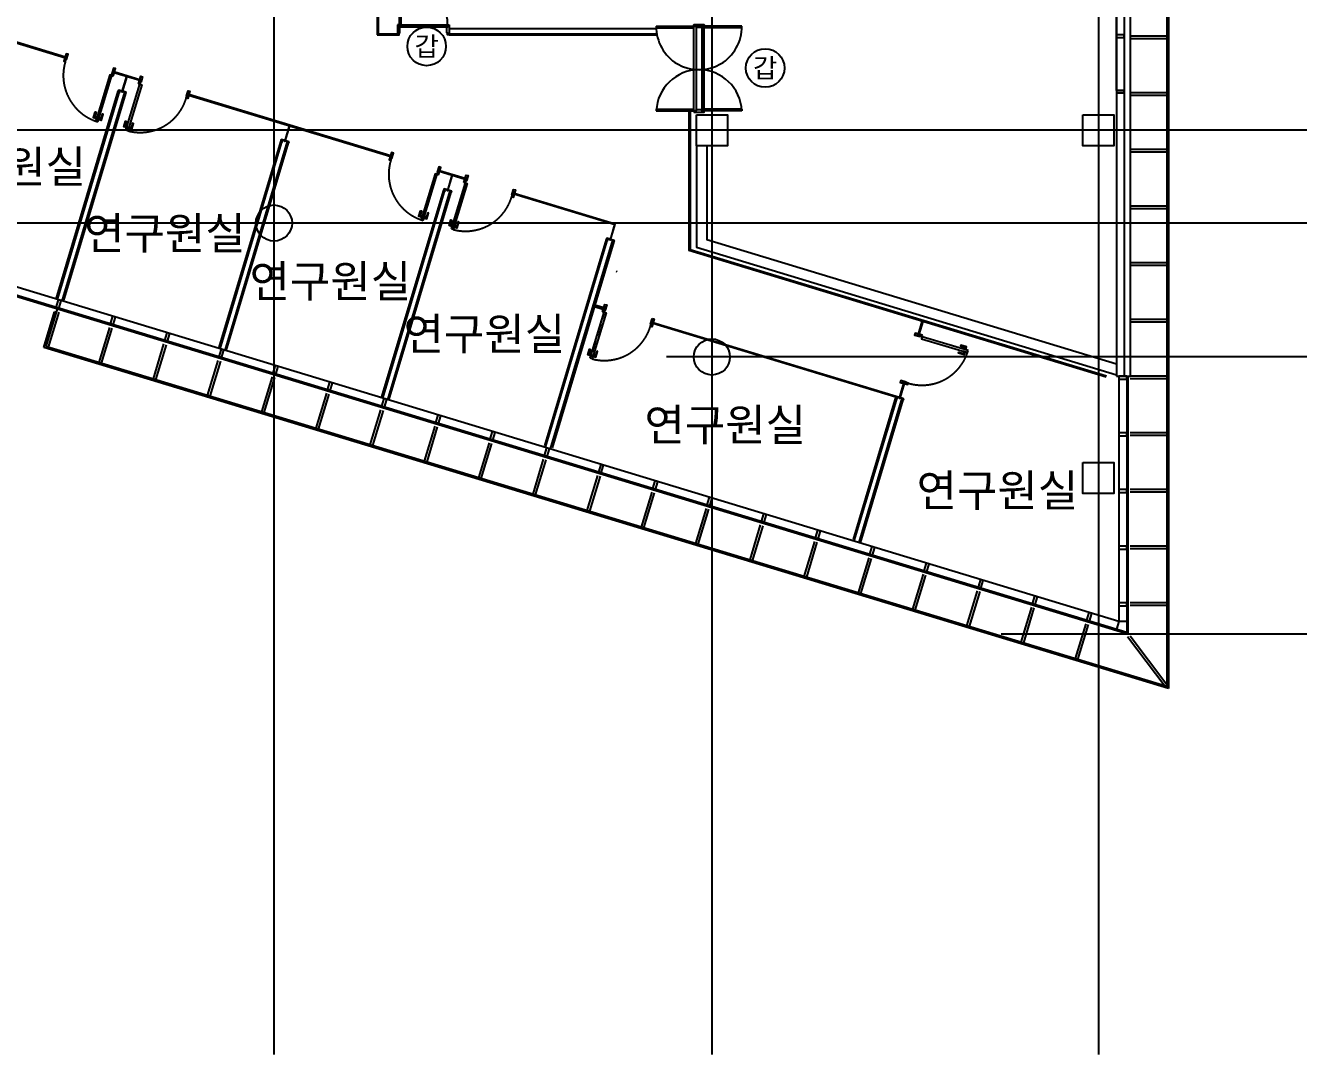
# Model space of a CAD drawing. Header units: metres. Extents: x 630750 to 860239, y 578133 to 726633.
# Drawn here: x 749682 to 774389, y 599970 to 619945 of the extents above; entities that cross this region are included whole.
import ezdxf
from ezdxf.enums import TextEntityAlignment as Align

# ---------------------------------------------------------------- set-up
doc = ezdxf.new("R2010")
doc.units = ezdxf.units.M
doc.header["$LTSCALE"] = 300
for name, pattern in [('DASHDOT', [25.4, 12.7, -6.35, 0, -6.35]), ('HID1', [0.375, 0.25, -0.125]), ('업무시설_xr-base$0$CONTINOUS', [0])]:
    doc.linetypes.add(name, pattern=pattern)
doc.layers.get('Defpoints').update_dxf_attribs({"color": 8})
for name, color, linetype in [('A-AL', 6, 'Continuous'), ('A-CEN-1', 1, 'Continuous'), ('A-CON', 2, 'Continuous'), ('A-DIM', 7, 'Continuous'), ('A-DOR', 4, 'Continuous'), ('A-ELE-9', 9, 'Continuous'), ('A-ELE9', 9, 'Continuous'), ('A-TXT', 3, 'Continuous'), ('A-WAL-BLK', 3, 'Continuous'), ('A-WAL-DW', 7, 'Continuous'), ('A-WIN-GLASS', 4, 'Continuous'), ('DIM', 7, 'Continuous'), ('DOR', 4, 'Continuous'), ('INT', 117, 'Continuous'), ('KUK-DOOR', 4, 'Continuous'), ('KUK-DOOR-FRAME', 4, 'Continuous'), ('KUK-WALL-DRYWALL', 4, 'Continuous'), ('KUK-WALL-FIN 1', 30, 'Continuous'), ('KUK-WINDOW', 4, 'Continuous'), ('블럭', 7, 'Continuous'), ('외장그레이팅', 4, 'Continuous'), ('프레임', 5, 'Continuous')]:
    doc.layers.add(name, color=color, linetype=linetype)
doc.styles.add('TEXT', font='')
doc.styles.add('TEXT(돋음)', font='')
doc.styles.add('돋움', font='')
doc.styles.get('TEXT').set_extended_font_data('DotumChe')
doc.styles.get('TEXT(돋음)').set_extended_font_data('Dotum')
doc.styles.get('돋움').set_extended_font_data('Dotum')
doc.dimstyles.new('DIM250', dxfattribs={"dimscale": 250, "dimtxt": 3, "dimasz": 1, "dimexe": 2, "dimexo": 3, "dimgap": 1, "dimtad": 1, "dimdec": 0, "dimzin": 0, "dimdsep": 46, "dimlunit": 6, "dimtxsty": 'TEXT(돋음)', "dimblk": 'Z_DOT', "dimcen": 2.5, "dimdle": 2, "dimclrd": 256, "dimclre": 256, "dimclrt": 3, "dimadec": 0, "dimazin": 0, "dimtfac": 1, "dimtdec": 0, "dimtix": 1, "dimtmove": 2, "dimatfit": 3, "dimldrblk": 'Z_DOT', "dimfxl": 1, "dimtolj": 1, "dimtzin": 0, "dimarcsym": 0})

# ---------------------------------------------------------------- blocks, each defined once
blk = doc.blocks.new('dor-1000x200conc')
at = {"layer": 'A-DOR'}
for p, q in [((30, 1140), (30, 200)), ((60, 1140), (30, 1140)), ((60, 1140), (60, 200)), ((30, 200), (60, 200))]:
    blk.add_line(p, q, dxfattribs=at)
for points in [[(0, 200), (0, 0), (30, 0), (30, 45), (45, 45), (45, 155), (30, 155), (30, 200)], [(1000, 200), (1000, 0), (970, 0), (970, 45), (955, 45), (955, 155), (970, 155), (970, 200)]]:
    blk.add_lwpolyline(points, close=True, dxfattribs=at)
blk.add_arc((30, 200), 940, 0, 88.1729, dxfattribs=at)
at = {"layer": 'DOR', "color": 9}
for points in [[(30, 200), (970, 200)], [(955, 155), (45, 155)]]:
    blk.add_lwpolyline(points, dxfattribs=at)
blk = doc.blocks.new('Z_DOT')
at = {"layer": 'DIM', "color": 7}
for p, q in [((0, -2.5), (0, 2.5)), ((-2.5, 0), (2.5, 0))]:
    blk.add_line(p, q, dxfattribs=at)
for radius in [0.75, 0.375]:
    blk.add_circle((0, 0), radius, dxfattribs=at)
blk = doc.blocks.new('*D90')
at = {"layer": 'A-DIM', "lineweight": -2, "transparency": 16777216}
for p, q in [((747904, 599220), (747904, 597442)), ((754504, 599220), (754504, 597442)), ((748154, 597942), (754254, 597942))]:
    blk.add_line(p, q, dxfattribs=at)
at = {"layer": 'Defpoints', "color": 0, "transparency": 16777216}
for p in [(747904, 599970), (754504, 599970), (754504, 597942)]:
    blk.add_point(p, dxfattribs=at)
at = {"layer": 'A-DIM', "lineweight": -2, "transparency": 16777216, "xscale": 250, "yscale": 250, "zscale": 250, "rotation": 180}
blk.add_blockref('Z_DOT', (747904, 597942), dxfattribs=at)
at = {"layer": 'A-DIM', "lineweight": -2, "transparency": 16777216, "xscale": 250, "yscale": 250, "zscale": 250}
blk.add_blockref('Z_DOT', (754504, 597942), dxfattribs=at)
at = {"layer": 'A-DIM', "color": 3, "transparency": 16777216, "insert": (751204, 598639), "char_height": 750, "attachment_point": 5, "style": 'TEXT(돋음)'}
blk.add_mtext('\\A1;6,600', dxfattribs=at)
blk = doc.blocks.new('*D91')
at = {"layer": 'A-DIM', "lineweight": -2, "transparency": 16777216}
for p, q in [((747904, 599220), (747904, 595442)), ((770504, 599220), (770504, 595442)), ((748154, 595942), (770254, 595942))]:
    blk.add_line(p, q, dxfattribs=at)
at = {"layer": 'Defpoints', "color": 0, "transparency": 16777216}
for p in [(747904, 599970), (770504, 599970), (770504, 595942)]:
    blk.add_point(p, dxfattribs=at)
at = {"layer": 'A-DIM', "lineweight": -2, "transparency": 16777216, "xscale": 250, "yscale": 250, "zscale": 250, "rotation": 180}
blk.add_blockref('Z_DOT', (747904, 595942), dxfattribs=at)
at = {"layer": 'A-DIM', "lineweight": -2, "transparency": 16777216, "xscale": 250, "yscale": 250, "zscale": 250}
blk.add_blockref('Z_DOT', (770504, 595942), dxfattribs=at)
at = {"layer": 'A-DIM', "color": 3, "transparency": 16777216, "insert": (759204, 596639), "char_height": 750, "attachment_point": 5, "style": 'TEXT(돋음)'}
blk.add_mtext('\\A1;22,600', dxfattribs=at)
blk = doc.blocks.new('*D92')
at = {"layer": 'A-DIM', "lineweight": -2, "transparency": 16777216}
for p, q in [((754504, 599220), (754504, 597442)), ((763004, 599220), (763004, 597442)), ((754754, 597942), (762754, 597942))]:
    blk.add_line(p, q, dxfattribs=at)
at = {"layer": 'Defpoints', "color": 0, "transparency": 16777216}
for p in [(754504, 599970), (763004, 599970), (763004, 597942)]:
    blk.add_point(p, dxfattribs=at)
at = {"layer": 'A-DIM', "lineweight": -2, "transparency": 16777216, "xscale": 250, "yscale": 250, "zscale": 250, "rotation": 180}
blk.add_blockref('Z_DOT', (754504, 597942), dxfattribs=at)
at = {"layer": 'A-DIM', "lineweight": -2, "transparency": 16777216, "xscale": 250, "yscale": 250, "zscale": 250}
blk.add_blockref('Z_DOT', (763004, 597942), dxfattribs=at)
at = {"layer": 'A-DIM', "color": 3, "transparency": 16777216, "insert": (758754, 598639), "char_height": 750, "attachment_point": 5, "style": 'TEXT(돋음)'}
blk.add_mtext('\\A1;8,500', dxfattribs=at)
blk = doc.blocks.new('*D93')
at = {"layer": 'A-DIM', "lineweight": -2, "transparency": 16777216}
for p, q in [((763004, 599220), (763004, 597442)), ((770504, 599220), (770504, 597442)), ((763254, 597942), (770254, 597942))]:
    blk.add_line(p, q, dxfattribs=at)
at = {"layer": 'Defpoints', "color": 0, "transparency": 16777216}
for p in [(763004, 599970), (770504, 599970), (770504, 597942)]:
    blk.add_point(p, dxfattribs=at)
at = {"layer": 'A-DIM', "lineweight": -2, "transparency": 16777216, "xscale": 250, "yscale": 250, "zscale": 250, "rotation": 180}
blk.add_blockref('Z_DOT', (763004, 597942), dxfattribs=at)
at = {"layer": 'A-DIM', "lineweight": -2, "transparency": 16777216, "xscale": 250, "yscale": 250, "zscale": 250}
blk.add_blockref('Z_DOT', (770504, 597942), dxfattribs=at)
at = {"layer": 'A-DIM', "color": 3, "transparency": 16777216, "insert": (766754, 598639), "char_height": 750, "attachment_point": 5, "style": 'TEXT(돋음)'}
blk.add_mtext('\\A1;7,500', dxfattribs=at)
blk = doc.blocks.new('door_1700')
at = {"layer": 'A-DOR'}
for p, q in [((1602975, 41797), (1603704, 41797)), ((1602975, 41767), (1603704, 41767)), ((1603704, 41767), (1603704, 41797)), ((1603904, 41767), (1603904, 41797)), ((1603904, 41767), (1603904, 41797)), ((1603904, 41767), (1603904, 41797)), ((1604634, 41797), (1603904, 41797)), ((1604634, 41767), (1603904, 41767)), ((1604634, 41767), (1604634, 41797)), ((1602975, 40187), (1603704, 40187)), ((1602975, 40187), (1602975, 40157)), ((1602975, 40157), (1603704, 40157)), ((1603704, 40157), (1603704, 40187)), ((1603904, 40157), (1603904, 40187)), ((1604634, 40187), (1603904, 40187)), ((1604634, 40157), (1603904, 40157)), ((1604634, 40187), (1604634, 40157))]:
    blk.add_line(p, q, dxfattribs=at)
for points in [[(1603904, 41827), (1603704, 41827), (1603704, 41797), (1603749, 41797), (1603749, 41782), (1603859, 41782), (1603859, 41797), (1603904, 41797)], [(1603904, 41827), (1603704, 41827), (1603704, 41797), (1603749, 41797), (1603749, 41782), (1603859, 41782), (1603859, 41797), (1603904, 41797)], [(1603704, 41827), (1603904, 41827), (1603904, 41797), (1603859, 41797), (1603859, 41782), (1603749, 41782), (1603749, 41797), (1603704, 41797)], [(1603704, 40127), (1603904, 40127), (1603904, 40157), (1603859, 40157), (1603859, 40172), (1603749, 40172), (1603749, 40157), (1603704, 40157)]]:
    blk.add_lwpolyline(points, close=True, dxfattribs=at)
for centre, start, end in [((1603804, 41782), 178.9643, 1.0357), ((1603804, 40122), 2.4174, 177.5826)]:
    blk.add_arc(centre, 830, start, end, dxfattribs=at)
at = {"layer": 'A-ELE9'}
for p, q in [((1603749, 41797), (1603749, 40157)), ((1603859, 41797), (1603859, 40157))]:
    blk.add_line(p, q, dxfattribs=at)
blk = doc.blocks.new('이중외피a')
at = {"layer": '외장그레이팅'}
for p, q in [((2453834, -667086, 0), (2453834, -750083, 0)), ((2453864, -667056, 0), (2453864, -750124, 0)), ((2432039, -743501, 0), (2432248, -742812, 0)), ((2432077, -743481, 0), (2432277, -742820, 0)), ((2432277, -742820, 0), (2432248, -742812, 0)), ((2453864, -750124, 0), (2432039, -743501, 0)), ((2453834, -750083, 0), (2432077, -743481, 0))]:
    blk.add_line(p, q, dxfattribs=at)
at = {"layer": '프레임'}
for p, q in [((2453834, -737461, 0), (2453124, -737461, 0)), ((2453834, -737511, 0), (2453124, -737511, 0)), ((2453834, -738561, 0), (2453124, -738561, 0)), ((2453834, -738611, 0), (2453124, -738611, 0)), ((2453834, -739661, 0), (2453124, -739661, 0)), ((2453834, -739711, 0), (2453124, -739711, 0)), ((2453834, -740761, 0), (2453124, -740761, 0)), ((2453834, -740811, 0), (2453124, -740811, 0)), ((2453834, -741861, 0), (2453124, -741861, 0)), ((2453834, -741911, 0), (2453124, -741911, 0)), ((2432303, -742734, 0), (2432077, -743481, 0)), ((2432331, -742816, 0), (2432125, -743496, 0)), ((2433312, -743114, 0), (2433105, -743793, 0)), ((2433359, -743128, 0), (2433153, -743808, 0)), ((2453834, -742961, 0), (2453124, -742961, 0)), ((2453834, -743011, 0), (2453124, -743011, 0)), ((2434364, -743433, 0), (2434158, -744113, 0)), ((2434412, -743448, 0), (2434206, -744127, 0)), ((2435417, -743753, 0), (2435211, -744432, 0)), ((2435465, -743767, 0), (2435258, -744447, 0)), ((2436469, -744072, 0), (2436263, -744751, 0)), ((2436517, -744087, 0), (2436311, -744766, 0)), ((2453834, -744061, 0), (2453124, -744061, 0)), ((2453834, -744111, 0), (2453124, -744111, 0)), ((2437522, -744391, 0), (2437316, -745071, 0)), ((2437570, -744406, 0), (2437364, -745085, 0)), ((2438575, -744711, 0), (2438368, -745390, 0)), ((2438622, -744725, 0), (2438416, -745405, 0)), ((2439627, -745030, 0), (2439421, -745710, 0)), ((2439675, -745045, 0), (2439469, -745724, 0)), ((2453834, -745161, 0), (2453124, -745161, 0)), ((2440680, -745350, 0), (2440474, -746029, 0)), ((2440728, -745364, 0), (2440522, -746044, 0)), ((2453834, -745211, 0), (2453124, -745211, 0)), ((2441732, -745669, 0), (2441526, -746348, 0)), ((2441780, -745684, 0), (2441574, -746363, 0)), ((2442785, -745988, 0), (2442579, -746668, 0)), ((2442833, -746003, 0), (2442627, -746682, 0)), ((2443838, -746308, 0), (2443631, -746987, 0)), ((2443885, -746322, 0), (2443679, -747002, 0)), ((2453834, -746261, 0), (2453124, -746261, 0)), ((2453834, -746311, 0), (2453124, -746311, 0)), ((2444890, -746627, 0), (2444684, -747307, 0)), ((2444938, -746642, 0), (2444732, -747321, 0)), ((2445943, -746947, 0), (2445737, -747626, 0)), ((2445991, -746961, 0), (2445785, -747641, 0)), ((2446995, -747266, 0), (2446789, -747945, 0)), ((2447043, -747281, 0), (2446837, -747960, 0)), ((2453834, -747361, 0), (2453124, -747361, 0)), ((2448048, -747585, 0), (2447842, -748265, 0)), ((2448096, -747600, 0), (2447890, -748279, 0)), ((2453834, -747411, 0), (2453124, -747411, 0)), ((2449101, -747905, 0), (2448895, -748584, 0)), ((2449149, -747919, 0), (2448942, -748599, 0)), ((2450153, -748224, 0), (2449947, -748904, 0)), ((2450201, -748239, 0), (2449995, -748918, 0)), ((2451206, -748544, 0), (2451000, -749223, 0)), ((2451254, -748558, 0), (2451048, -749238, 0)), ((2453834, -748461, 0), (2453124, -748461, 0)), ((2453834, -748511, 0), (2453124, -748511, 0)), ((2452259, -748863, 0), (2452052, -749542, 0)), ((2452306, -748878, 0), (2452100, -749557, 0)), ((2453071, -749110, 0), (2453793, -750071, 0)), ((2453124, -749097, 0), (2453834, -750042, 0))]:
    blk.add_line(p, q, dxfattribs=at)

msp = doc.modelspace()

# ---------------------------------------------------------------- linework, layer by layer
at = {"layer": 'A-AL', "ltscale": 3}
for p in [(771124.405, 669180.239, 0), (771004.405, 613140.239, 0)]:
    msp.add_line(p, (771124.405, 613140.239, 0), dxfattribs=at)
at = {"layer": 'A-CEN-1', "linetype": 'Continuous'}
for p, q in [((754504.406, 706258.825, 0), (754504.406, 599969.631, 0)), ((763004.406, 706258.825, 0), (763004.406, 599969.631, 0)), ((770504.406, 706258.825, 0), (770504.406, 599969.631, 0)), ((795684.429, 617910.238, 0), (744904.407, 617910.239, 0)), ((795684.506, 608132.543, 0), (768618.902, 608132.543, 0))]:
    msp.add_line(p, q, dxfattribs=at)
at = {"layer": 'A-CEN-1', "linetype": 'Continuous', "ltscale": 0.1}
for p, q in [((795684.332, 616110.238, 0), (744904.4, 616110.238, 0)), ((795684.332, 613510.238, 0), (762119.576, 613510.238, 0))]:
    msp.add_line(p, q, dxfattribs=at)
at = {"layer": 'A-CON', "elevation": 0}
for points in [[(762704.405, 618210.239), (763304.405, 618210.239), (763304.405, 617610.239), (762704.405, 617610.239)], [(770204.405, 618210.239), (770804.405, 618210.239), (770804.405, 617610.239), (770204.405, 617610.239)], [(770204.404, 611460.236), (770804.404, 611460.236), (770804.404, 610860.236), (770204.404, 610860.236)]]:
    msp.add_lwpolyline(points, close=True, dxfattribs=at)
at = {"layer": 'A-CON'}
for centre in [(754505.405, 616110.237, 0), (763004.413, 613510.241, 0)]:
    msp.add_circle(centre, 350, dxfattribs=at)
at = {"layer": 'A-ELE-9'}
for p, q in [((762654.407, 618290.239, 0), (762654.407, 619930.241, 0)), ((762854.407, 618290.239, 0), (762854.407, 619930.242, 0))]:
    msp.add_line(p, q, dxfattribs=at)
at = {"layer": 'A-WAL-BLK'}
for p, q in [((762704.405, 617610.239, 0), (762704.405, 615632.955, 0)), ((762904.405, 617610.239, 0), (762904.405, 615781.272, 0)), ((770854.405, 613368.908, 0), (762904.405, 615781.272, 0)), ((770854.405, 613159.903, 0), (762704.405, 615632.955, 0))]:
    msp.add_line(p, q, dxfattribs=at)
at = {"layer": 'A-WAL-DW'}
for p, q in [((771004.405, 669180.239, 0), (771004.405, 613140.239, 0)), ((770854.405, 626010.239, 0), (770854.405, 613140.239, 0)), ((770854.412, 613140.239, 0), (771034.412, 613140.239, 0))]:
    msp.add_line(p, q, dxfattribs=at)
at = {"layer": 'A-WIN-GLASS'}
for p, q in [((770854.389, 618685.241, 0), (770854.389, 624110.241, 0)), ((771004.389, 624110.241, 0), (771004.389, 618685.241, 0)), ((771004.389, 618635.241, 0), (770854.389, 618635.241, 0)), ((771078.411, 608132.543, 0), (748454.368, 614997.628, 0)), ((771053.822, 608165.085, 0), (748483.782, 615013.783, 0)), ((771054.407, 613140.239, 0), (771054.411, 608165.085, 0)), ((771078.411, 613140.239, 0), (771078.411, 608132.543, 0)), ((770898.411, 608375.267, 0), (770853.114, 608225.989, 0)), ((771054.411, 608375.267, 0), (770898.411, 608375.267, 0))]:
    msp.add_line(p, q, dxfattribs=at)
at = {"layer": 'A-WIN-GLASS', "color": 9}
for p, q in [((770898.411, 608375.267, 0), (748535.963, 615160.971, 0)), ((770898.411, 613140.239, 0), (770898.411, 608375.267, 0))]:
    msp.add_line(p, q, dxfattribs=at)
at = {"layer": 'A-WIN-GLASS', "elevation": 0}
for points in [[(771004.389, 619760.241), (770854.389, 619760.241), (770854.389, 619710.241), (771004.389, 619710.241)], [(771004.389, 618685.241), (770854.389, 618685.241), (770854.389, 618635.241), (771004.389, 618635.241)], [(750377.233, 614602.253), (750319.818, 614619.675), (750274.521, 614470.4), (750331.936, 614452.978)], [(751429.84, 614282.85), (751372.425, 614300.272), (751327.128, 614150.997), (751384.543, 614133.575)], [(752482.446, 613963.443), (752425.031, 613980.865), (752379.734, 613831.59), (752437.149, 613814.168)], [(753535.052, 613644.038), (753477.638, 613661.46), (753432.341, 613512.185), (753489.756, 613494.763)], [(754587.659, 613324.633), (754530.244, 613342.055), (754484.947, 613192.78), (754542.362, 613175.358)], [(755640.265, 613005.228), (755582.851, 613022.65), (755537.554, 612873.375), (755594.969, 612855.953)], [(770898.407, 613140.239), (770898.407, 613080.239), (771054.407, 613080.239), (771054.407, 613140.239)], [(756692.872, 612685.823), (756635.457, 612703.245), (756590.16, 612553.97), (756647.575, 612536.548)], [(757745.479, 612366.419), (757688.064, 612383.841), (757642.767, 612234.565), (757700.182, 612217.143)], [(758798.086, 612047.016), (758740.671, 612064.438), (758695.374, 611915.162), (758752.789, 611897.74)], [(770898.407, 612040.239), (770898.407, 611980.239), (771054.407, 611980.239), (771054.407, 612040.239)], [(759850.692, 611727.609), (759793.277, 611745.031), (759747.98, 611595.755), (759805.395, 611578.333)], [(760903.298, 611408.204), (760845.883, 611425.626), (760800.586, 611276.35), (760858.001, 611258.928)], [(761955.905, 611088.801), (761898.49, 611106.223), (761853.193, 610956.947), (761910.608, 610939.525)], [(763008.511, 610769.394), (762951.096, 610786.816), (762905.799, 610637.54), (762963.214, 610620.118)], [(770898.407, 610940.239), (770898.407, 610880.239), (771054.407, 610880.239), (771054.407, 610940.239)], [(764061.118, 610449.989), (764003.703, 610467.411), (763958.406, 610318.135), (764015.821, 610300.713)], [(765113.724, 610130.584), (765056.309, 610148.006), (765011.012, 609998.73), (765068.427, 609981.308)], [(766166.331, 609811.179), (766108.916, 609828.601), (766063.619, 609679.325), (766121.034, 609661.903)], [(770898.407, 609840.239), (770898.407, 609780.239), (771054.407, 609780.239), (771054.407, 609840.239)], [(767218.937, 609491.774), (767161.522, 609509.196), (767116.225, 609359.92), (767173.64, 609342.498)], [(768271.544, 609172.371), (768214.129, 609189.793), (768168.832, 609040.517), (768226.247, 609023.095)], [(769324.15, 608852.964), (769266.735, 608870.386), (769221.438, 608721.11), (769278.853, 608703.688)], [(770376.757, 608533.559), (770319.342, 608550.981), (770274.045, 608401.705), (770331.46, 608384.283)], [(770898.407, 608740.239), (770898.407, 608680.239), (771054.407, 608680.239), (771054.407, 608740.239)]]:
    msp.add_lwpolyline(points, close=True, dxfattribs=at)
at = {"layer": 'INT'}
msp.add_line((757989.53, 616133.567, 0), (758008.669, 616127.76, 0), dxfattribs=at)
at = {"layer": 'INT', "linetype": 'HID1', "ltscale": 3}
for p, q in [((761147.381, 615175.345, 0), (761166.519, 615169.537, 0)), ((760941.42, 614474.885, 0), (760668.473, 613575.385, 0)), ((760912.31, 614483.591), (760931.449, 614477.783)), ((767117.357, 614212.654, 0), (768017.741, 613943.38, 0))]:
    msp.add_line(p, q, dxfattribs=at)
at = {"layer": 'INT', "linetype": 'HID1', "ltscale": 3, "elevation": 0}
for points in [[(760699.809, 614495.08), (760926.936, 614427.154)], [(761827.528, 614157.825), (761856.235, 614149.113), (761885.272, 614244.805), (761856.564, 614253.516), (761827.528, 614157.825)]]:
    msp.add_lwpolyline(points, dxfattribs=at)
at = {"layer": 'KUK-DOOR'}
for points in [[(751084.328, 618077.347), (751355.764, 618972.08), (751317.486, 618983.693), (751046.05, 618088.959)], [(751631.834, 617911.23), (751903.328, 618805.946), (751941.605, 618794.331), (751670.111, 617899.615)], [(757399.92, 616160.931), (757671.357, 617055.665), (757633.079, 617067.277), (757361.643, 616172.544)], [(757947.421, 615994.816), (758218.916, 616889.531), (758257.192, 616877.917), (757985.698, 615983.201)], [(760640.487, 613484.473), (760911.981, 614379.188), (760950.258, 614367.573), (760678.764, 613472.858)]]:
    msp.add_lwpolyline(points, close=True, dxfattribs=at)
at = {"layer": 'KUK-DOOR', "color": 251, "elevation": -9848.12}
for points in [[(751056.937, 618124.844), (751047.368, 618127.747), (751050.996, 618139.709), (751005.064, 618153.644, -0.466044565), (751003.23, 618157.933), (751035.723, 618265.041, -0.414213562), (751038.218, 618266.374), (751051.655, 618262.297, -0.414213562), (751052.988, 618259.803), (751028.009, 618170.718, 0.427009584), (751030.266, 618166.898), (751056.803, 618158.848), (751060.431, 618170.81), (751070, 618167.907), (751056.937, 618124.844), (751047.368, 618127.748), (751056.803, 618158.848)], [(751095.214, 618113.232), (751104.783, 618110.329), (751108.412, 618122.291), (751154.345, 618108.356, 0.466044565), (751158.253, 618110.904), (751190.746, 618218.011, 0.414213562), (751189.413, 618220.506), (751175.975, 618224.582, 0.414213562), (751173.481, 618223.249), (751144.754, 618135.301, -0.427009584), (751140.755, 618133.379), (751114.218, 618141.43), (751117.847, 618153.391), (751108.278, 618156.294), (751095.214, 618113.232), (751104.783, 618110.329), (751114.218, 618141.43)], [(751642.723, 617947.114), (751633.154, 617950.018), (751636.784, 617961.98), (751590.852, 617975.917, -0.466044565), (751589.018, 617980.207), (751621.519, 618087.312, -0.414213562), (751624.013, 618088.645), (751637.45, 618084.568, -0.414213562), (751638.783, 618082.073), (751613.798, 617992.99, 0.427009584), (751616.055, 617989.17), (751642.591, 617981.118), (751646.221, 617993.079), (751655.79, 617990.176), (751642.723, 617947.114), (751633.154, 617950.018), (751642.591, 617981.118)], [(751681, 617935.5), (751690.569, 617932.596), (751694.198, 617944.558), (751740.13, 617930.62, 0.466044565), (751744.038, 617933.167), (751776.538, 618040.273, 0.414213562), (751775.205, 618042.767), (751761.768, 618046.845, 0.414213562), (751759.273, 618045.511), (751730.541, 617957.565, -0.427009584), (751726.542, 617955.644), (751700.006, 617963.696), (751703.635, 617975.657), (751694.066, 617978.561), (751681, 617935.5), (751690.569, 617932.596), (751700.006, 617963.696)], [(757372.529, 616208.429), (757362.96, 616211.332), (757366.589, 616223.293), (757320.656, 616237.228, -0.466044565), (757318.822, 616241.517), (757351.316, 616348.625, -0.414213562), (757353.81, 616349.958), (757367.248, 616345.882, -0.414213562), (757368.581, 616343.387), (757343.601, 616254.302, 0.427009584), (757345.858, 616250.483), (757372.395, 616242.432), (757376.024, 616254.394), (757385.593, 616251.491), (757372.529, 616208.429), (757362.96, 616211.332), (757372.395, 616242.432)], [(757410.806, 616196.817), (757420.376, 616193.914), (757424.005, 616205.875), (757469.937, 616191.94, 0.466044565), (757473.845, 616194.488), (757506.339, 616301.595, 0.414213562), (757505.005, 616304.09), (757491.568, 616308.166, 0.414213562), (757489.073, 616306.833), (757460.347, 616218.885, -0.427009584), (757456.347, 616216.963), (757429.811, 616225.014), (757433.44, 616236.976), (757423.871, 616239.879), (757410.806, 616196.817), (757420.376, 616193.914), (757429.811, 616225.014)], [(757958.31, 616030.7), (757948.741, 616033.604), (757952.371, 616045.565), (757906.439, 616059.503, -0.466044565), (757904.605, 616063.792), (757937.106, 616170.898, -0.414213562), (757939.6, 616172.231), (757953.038, 616168.153, -0.414213562), (757954.371, 616165.659), (757929.385, 616076.576, 0.427009584), (757931.642, 616072.756), (757958.178, 616064.704), (757961.808, 616076.665), (757971.377, 616073.761), (757958.31, 616030.7), (757948.741, 616033.604), (757958.178, 616064.704)], [(757996.587, 616019.086), (758006.156, 616016.182), (758009.785, 616028.143), (758055.717, 616014.206, 0.466044565), (758059.625, 616016.753), (758092.126, 616123.858, 0.414213562), (758090.793, 616126.353), (758077.355, 616130.43, 0.414213562), (758074.861, 616129.097), (758046.128, 616041.151, -0.427009584), (758042.129, 616039.229), (758015.593, 616047.282), (758019.222, 616059.243), (758009.654, 616062.147), (757996.587, 616019.086), (758006.156, 616016.182), (758015.593, 616047.282)], [(767941.98, 613645.726), (767944.844, 613655.307), (767932.867, 613658.887), (767946.615, 613704.877, 0.466044565), (767944.052, 613708.774), (767836.813, 613740.831, 0.414213562), (767834.324, 613739.488), (767830.302, 613726.034, 0.414213562), (767831.645, 613723.545), (767919.71, 613695.176, -0.427009584), (767921.648, 613691.185), (767913.705, 613664.616), (767901.729, 613668.196), (767898.865, 613658.615), (767941.98, 613645.726), (767944.844, 613655.307), (767913.705, 613664.616)], [(760651.376, 613520.357), (760641.807, 613523.261), (760645.436, 613535.222), (760599.504, 613549.16, -0.466044565), (760597.671, 613553.449), (760630.171, 613660.555, -0.414213562), (760632.666, 613661.888), (760646.103, 613657.81, -0.414213562), (760647.436, 613655.316), (760622.45, 613566.233, 0.427009584), (760624.708, 613562.413), (760651.244, 613554.36), (760654.873, 613566.322), (760664.442, 613563.418), (760651.376, 613520.357), (760641.807, 613523.261), (760651.244, 613554.36)], [(760689.652, 613508.742), (760699.221, 613505.839), (760702.851, 613517.8), (760748.783, 613503.862, 0.466044565), (760752.691, 613506.41), (760785.191, 613613.515, 0.414213562), (760783.858, 613616.01), (760770.421, 613620.087, 0.414213562), (760767.926, 613618.754), (760739.194, 613530.808, -0.427009584), (760735.194, 613528.886), (760708.658, 613536.938), (760712.288, 613548.9), (760702.719, 613551.803), (760689.652, 613508.742), (760699.221, 613505.839), (760708.658, 613536.938)], [(767930.523, 613607.402), (767927.659, 613597.821), (767915.683, 613601.401), (767901.935, 613555.412, -0.466044565), (767897.654, 613553.561), (767790.415, 613585.618, -0.414213562), (767789.071, 613588.107), (767793.093, 613601.561, -0.414213562), (767795.582, 613602.905), (767884.768, 613578.287, 0.427009584), (767888.578, 613580.56), (767896.521, 613607.13), (767884.544, 613610.71), (767887.408, 613620.29), (767930.523, 613607.402), (767927.659, 613597.821), (767896.521, 613607.13)]]:
    msp.add_lwpolyline(points, format="xyb", dxfattribs=at)
at = {"layer": 'KUK-DOOR', "elevation": 0}
msp.add_lwpolyline([(767977.909, 613634.986), (767082.079, 613902.78), (767070.622, 613864.455), (767966.452, 613596.662)], close=True, dxfattribs=at)
at = {"layer": 'KUK-DOOR', "color": 1, "linetype": 'DASHDOT'}
for centre, start, end in [((751351.167, 618973.098), 163.1016127, 250.9604329), ((751907.716, 618804.237), 255.2833005, 343.1421207), ((757666.76, 617056.682), 163.1015738, 250.960394), ((758223.303, 616887.823), 255.2833005, 343.1421207), ((760916.368, 614377.48), 255.2833005, 343.1421207), ((767081.08, 613898.178, 0), 253.3347214, 341.1935416)]:
    msp.add_arc(centre, 935.305, start, end, dxfattribs=at)
at = {"layer": 'KUK-DOOR-FRAME'}
for points in [[(750456.246, 619244.968), (750468.439, 619285.159), (750478.008, 619282.256), (750509.361, 619385.605), (750471.084, 619397.217), (750427.538, 619253.677), (750456.246, 619244.968)], [(751384.472, 618963.371), (751428.018, 619106.911), (751389.74, 619118.524), (751358.387, 619015.175), (751367.957, 619012.272), (751355.764, 618972.08), (751384.472, 618963.371)], [(751874.621, 618814.657), (751918.176, 618958.194), (751956.453, 618946.579), (751925.093, 618843.232), (751915.524, 618846.136), (751903.328, 618805.946), (751874.621, 618814.657)], [(752802.828, 618533), (752815.024, 618573.19), (752805.455, 618576.094), (752836.815, 618679.441), (752875.091, 618667.826), (752831.536, 618524.289), (752802.828, 618533)], [(756771.839, 617328.553), (756784.032, 617368.744), (756793.601, 617365.841), (756824.954, 617469.19), (756786.677, 617480.802), (756743.131, 617337.262), (756771.839, 617328.553)], [(757700.065, 617046.955), (757743.611, 617190.495), (757705.333, 617202.108), (757673.98, 617098.759), (757683.55, 617095.856), (757671.357, 617055.665), (757700.065, 617046.955)], [(758190.208, 616898.243), (758233.763, 617041.78), (758272.04, 617030.165), (758240.681, 616926.818), (758231.111, 616929.722), (758218.916, 616889.531), (758190.208, 616898.243)], [(759118.416, 616616.585), (759130.611, 616656.776), (759121.042, 616659.68), (759152.402, 616763.026), (759190.678, 616751.412), (759147.123, 616607.874), (759118.416, 616616.585)], [(760883.274, 614387.899), (760926.829, 614531.437), (760965.105, 614519.822), (760933.746, 614416.475), (760924.177, 614419.379), (760911.981, 614379.188), (760883.274, 614387.899)], [(761811.481, 614106.242), (761823.677, 614146.433), (761814.107, 614149.336), (761845.467, 614252.683), (761883.744, 614241.068), (761840.189, 614097.531), (761811.481, 614106.242)]]:
    msp.add_lwpolyline(points, dxfattribs=at)
at = {"layer": 'KUK-DOOR-FRAME', "elevation": 0}
for points in [[(767090.671, 613931.523), (766946.955, 613974.484), (766935.498, 613936.16), (767038.974, 613905.227), (767041.838, 613914.809), (767082.079, 613902.78), (767090.671, 613931.523)], [(766812.853, 613002.159), (766772.613, 613014.188), (766775.477, 613023.769), (766672.001, 613054.702), (766660.545, 613016.377), (766804.261, 612973.416), (766812.853, 613002.159)]]:
    msp.add_lwpolyline(points, dxfattribs=at)
at = {"layer": 'KUK-WALL-DRYWALL'}
for p, q in [((756529.398, 620635.233), (756529.398, 619785.23)), ((756529.398, 619785.23), (756904.398, 619785.23, 0)), ((757904.398, 619885.231, 0), (761825.071, 619885.231, 0)), ((757904.405, 619885.23, 0), (761925.085, 619885.23, 0)), ((757904.405, 619785.23, 0), (761934.79, 619785.23, 0)), ((750301.277, 614625.47), (751514.386, 618681.806)), ((750396.97, 614596.433), (751610.194, 618653.154)), ((762579.393, 618260.235), (762579.393, 615592.505)), ((753459.093, 613667.256), (754672.202, 617723.593)), ((753554.785, 613638.219), (754768.009, 617694.94)), ((756616.867, 612709.055), (757829.976, 616765.391)), ((756712.56, 612680.018), (757925.784, 616736.739)), ((759775.963, 611756.963), (760987.27, 615807.286)), ((759871.775, 611728.328), (761083.078, 615778.649)), ((770660.906, 613140.235), (762579.393, 615592.505)), ((765766.315, 609939.414, 0), (766602.743, 612736.232, 0)), ((765862.127, 609910.779, 0), (766698.552, 612707.594, 0))]:
    msp.add_line(p, q, dxfattribs=at)
at = {"layer": 'KUK-WALL-FIN 1'}
for p, q in [((756504.398, 620610.233), (756504.398, 619760.23)), ((756504.398, 619760.23), (756904.398, 619760.23, 0)), ((757904.398, 619760.231, 0), (761839.133, 619760.231, 0)), ((757904.405, 619760.23, 0), (761939.148, 619760.23, 0)), ((750277.326, 614632.633), (751483.73, 618666.551)), ((750420.922, 614589.269), (751627.441, 618623.572)), ((762554.393, 618260.235), (762554.393, 615573.966)), ((753435.141, 613674.419), (754641.545, 617708.337)), ((753578.737, 613631.056), (754785.256, 617665.358)), ((756592.916, 612716.218), (757799.32, 616750.136)), ((756736.512, 612672.854), (757943.031, 616707.157)), ((759758.705, 611786.544), (760956.605, 615792.029)), ((761100.319, 615749.072), (759903.021, 611743.413)), ((770657.196, 613115.235), (762554.393, 615573.966)), ((765749.057, 609968.994, 0), (766578.782, 612743.394, 0)), ((765885.614, 609902.084, 0), (766715.34, 612676.484, 0))]:
    msp.add_line(p, q, dxfattribs=at)
at = {"layer": 'KUK-WALL-FIN 1', "color": 8}
for p, q in [((749181.066, 619706.11, 2119.804), (750457.732, 619318.762, 3419.722)), ((749182.254, 619714.11, 903.783), (750460.053, 619326.418, 3421.354)), ((750452.063, 619317.297), (750456.128, 619330.694)), ((751395.539, 619034.274, 1192.399), (751900.034, 618881.205, 3419.722)), ((751397.86, 619041.929, -888.51), (751902.355, 618888.86, 3421.354)), ((751399.45, 619029.951), (751403.517, 619043.347)), ((751899.164, 618878.334), (751903.226, 618891.732)), ((752846.496, 618590.811), (752850.562, 618604.207)), ((752847.363, 618593.667, 1192.399), (756773.385, 617402.54, 3419.722)), ((752849.684, 618601.323, -888.51), (756775.707, 617410.196, 3421.354)), ((756767.657, 617400.882), (756771.721, 617414.279)), ((757711.132, 617117.858, 1192.399), (758215.621, 616964.79, 3419.722)), ((757713.453, 617125.513, -888.51), (758217.942, 616972.446, 3421.354)), ((758214.751, 616961.92), (758218.813, 616975.318)), ((759162.084, 616674.396), (759166.149, 616687.793)), ((759162.95, 616677.253, 1192.399), (761126.65, 616081.453, 3171.029)), ((759165.271, 616684.909, -888.51), (761128.942, 616089.118, 2940.076)), ((760729.595, 614508.785, 2629.035), (760908.686, 614454.447, 3419.722)), ((760731.887, 614516.45, 1891.117), (760911.008, 614462.103, 3421.354)), ((760907.816, 614451.576), (760911.878, 614464.974)), ((761855.149, 614164.053), (761859.214, 614177.45)), ((761856.016, 614166.91, 1192.399), (766576.204, 612734.773, 5948.475)), ((761858.337, 614174.565, -888.51), (766578.496, 612742.438, 8314.426)), ((767087.913, 614198.305, 1297.41), (767013.493, 613949.383, 3421.354)), ((767095.568, 614195.983, 2322.208), (767021.158, 613947.09, 3419.722)), ((767024.031, 613946.23, 0), (767010.619, 613950.243, 0)), ((766730.017, 613000.83, -888.51), (766643.637, 612711.902, -325.873)), ((766737.712, 612998.481, 934.609), (766651.345, 612709.598, 1225.332))]:
    msp.add_line(p, q, dxfattribs=at)
at = {"layer": 'KUK-WALL-FIN 1', "color": 4}
for points in [[(749180.918, 619705.11), (750456.485, 619318.095), (750457.732, 619318.762), (750460.053, 619326.418), (750459.386, 619327.665), (749182.403, 619715.111)], [(751396.205, 619033.026), (751898.787, 618880.538), (751900.034, 618881.205), (751902.355, 618888.861), (751901.688, 618890.108), (751399.11, 619042.597), (751397.86, 619041.929), (751395.539, 619034.273), (751396.205, 619033.026)], [(752848.03, 618592.42), (756772.138, 617401.874), (756773.386, 617402.541), (756775.707, 617410.196), (756775.04, 617411.444), (752850.934, 618601.991), (752849.684, 618601.323), (752847.363, 618593.667), (752848.03, 618592.42)], [(757711.798, 617116.61), (758214.374, 616964.124), (758215.621, 616964.791), (758217.942, 616972.446), (758217.276, 616973.694), (757714.703, 617126.182), (757713.453, 617125.513), (757711.132, 617117.858), (757711.798, 617116.61)], [(761129.229, 616090.076), (759166.521, 616685.577), (759165.271, 616684.908), (759162.95, 616677.253), (759163.617, 616676.005)], [(759163.617, 616676.006), (761126.363, 616080.495)], [(760729.309, 614507.827), (760907.439, 614453.78), (760908.687, 614454.448), (760911.008, 614462.103), (760910.341, 614463.35), (760732.173, 614517.409)], [(766578.782, 612743.394), (761859.587, 614175.234), (761858.337, 614174.565), (761856.016, 614166.91), (761856.683, 614165.662)], [(761856.683, 614165.662), (766575.917, 612733.815)]]:
    msp.add_lwpolyline(points, dxfattribs=at)
for points in [[(750456.569, 619349.37), (750475.707, 619343.564), (750461.192, 619295.718), (750442.053, 619301.524), (750447.279, 619318.749), (750456.848, 619315.845), (750460.912, 619329.243), (750451.343, 619332.146)], [(751413.531, 619059.117), (751394.394, 619064.928), (751379.867, 619017.085), (751399.004, 619011.274), (751404.234, 619028.498), (751394.665, 619031.403), (751398.733, 619044.799), (751408.301, 619041.894)], [(751903.663, 618910.408), (751922.803, 618904.605), (751908.296, 618856.756), (751889.156, 618862.559), (751894.379, 618879.785), (751903.949, 618876.883), (751908.011, 618890.281), (751898.441, 618893.182)], [(752860.573, 618619.98), (752841.434, 618625.787), (752826.916, 618577.942), (752846.054, 618572.134), (752851.281, 618589.359), (752841.712, 618592.263), (752845.777, 618605.659), (752855.346, 618602.756)], [(756772.162, 617432.955), (756791.3, 617427.149), (756776.785, 617379.302), (756757.646, 617385.108), (756762.872, 617402.333), (756772.441, 617399.43), (756776.506, 617412.827), (756766.936, 617415.73)], [(757729.124, 617142.702), (757709.987, 617148.512), (757695.46, 617100.669), (757714.597, 617094.858), (757719.827, 617112.082), (757710.258, 617114.987), (757714.326, 617128.383), (757723.894, 617125.478)], [(758219.25, 616993.994), (758238.39, 616988.191), (758223.883, 616940.342), (758204.744, 616946.145), (758209.966, 616963.37), (758219.536, 616960.469), (758223.598, 616973.867), (758214.028, 616976.768)], [(759176.16, 616703.566), (759157.022, 616709.373), (759142.503, 616661.527), (759161.642, 616655.72), (759166.868, 616672.945), (759157.299, 616675.848), (759161.364, 616689.245), (759170.933, 616686.341)], [(760912.316, 614483.651), (760931.456, 614477.848), (760916.949, 614429.999), (760897.809, 614435.801), (760903.032, 614453.027), (760912.601, 614450.126), (760916.663, 614463.524), (760907.093, 614466.425)], [(761869.225, 614193.223), (761850.087, 614199.03), (761835.569, 614151.184), (761854.707, 614145.377), (761859.934, 614162.601), (761850.364, 614165.505), (761854.43, 614178.902), (761863.999, 614175.998)]]:
    msp.add_lwpolyline(points, close=True, dxfattribs=at)
at = {"layer": 'KUK-WALL-FIN 1', "color": 8}
for points in [[(750457.635, 619347.375), (750473.712, 619342.498), (750460.125, 619297.713), (750444.049, 619302.59), (750448.345, 619316.753), (750457.915, 619313.85), (750462.908, 619330.309), (750453.339, 619333.212)], [(751411.535, 619058.051), (751395.46, 619062.932), (751381.863, 619018.151), (751397.938, 619013.27), (751402.238, 619027.432), (751392.669, 619030.337), (751397.667, 619046.795), (751407.235, 619043.89)], [(751904.73, 618908.413), (751920.808, 618903.539), (751907.229, 618858.752), (751891.152, 618863.626), (751895.446, 618877.789), (751905.016, 618874.888), (751910.006, 618891.348), (751900.436, 618894.249)], [(752858.577, 618618.914), (752842.501, 618623.792), (752828.912, 618579.008), (752844.988, 618574.13), (752849.285, 618588.292), (752839.716, 618591.196), (752844.71, 618607.655), (752854.28, 618604.751)], [(756773.228, 617430.96), (756789.305, 617426.082), (756775.718, 617381.298), (756759.642, 617386.175), (756763.939, 617400.338), (756773.508, 617397.435), (756778.501, 617413.894), (756768.932, 617416.797)], [(757727.128, 617141.635), (757711.053, 617146.516), (757697.456, 617101.735), (757713.531, 617096.854), (757717.831, 617111.016), (757708.262, 617113.921), (757713.26, 617130.379), (757722.828, 617127.474)], [(758220.317, 616991.998), (758236.395, 616987.124), (758222.816, 616942.337), (758206.739, 616947.212), (758211.033, 616961.375), (758220.603, 616958.474), (758225.593, 616974.934), (758216.023, 616977.835)], [(759174.164, 616702.499), (759158.088, 616707.378), (759144.499, 616662.594), (759160.575, 616657.716), (759164.873, 616671.878), (759155.303, 616674.782), (759160.298, 616691.241), (759169.867, 616688.337)], [(760913.383, 614481.655), (760929.46, 614476.781), (760915.882, 614431.994), (760899.804, 614436.868), (760904.099, 614451.032), (760913.668, 614448.13), (760918.659, 614464.591), (760909.089, 614467.492)], [(761867.23, 614192.156), (761851.153, 614197.034), (761837.564, 614152.251), (761853.641, 614147.372), (761857.938, 614161.535), (761848.369, 614164.438), (761853.363, 614180.897), (761862.932, 614177.994)]]:
    msp.add_lwpolyline(points, close=True, dxfattribs=at)
at = {"layer": 'KUK-WALL-FIN 1', "color": 3, "linetype": '업무시설_xr-base$0$CONTINOUS'}
for points in [[(751634.604, 618647.523), (751567.539, 618667.58), (751564.673, 618658), (751555.093, 618660.865), (751557.958, 618670.446), (751490.893, 618690.502), (751483.73, 618666.551), (751506.149, 618659.846), (751498.986, 618635.894), (751500.518, 618635.436), (751508.14, 618660.92), (751485.721, 618667.625), (751491.967, 618688.511), (751555.967, 618669.371), (751553.101, 618659.79), (751565.748, 618656.008), (751568.613, 618665.589), (751632.612, 618646.449), (751626.366, 618625.563), (751603.947, 618632.268), (751596.326, 618606.783), (751597.859, 618606.325), (751605.022, 618630.276), (751627.441, 618623.572), (751634.604, 618647.523)], [(754792.419, 617689.31), (754725.354, 617709.367), (754722.489, 617699.786), (754712.908, 617702.651), (754715.773, 617712.232), (754648.708, 617732.289), (754641.545, 617708.337), (754663.964, 617701.632), (754656.801, 617677.68), (754658.334, 617677.222), (754665.955, 617702.707), (754643.537, 617709.411), (754649.783, 617730.297), (754713.782, 617711.157), (754710.917, 617701.577), (754723.563, 617697.795), (754726.429, 617707.375), (754790.428, 617688.235), (754784.182, 617667.349), (754761.763, 617674.054), (754754.141, 617648.569), (754755.674, 617648.111), (754762.837, 617672.063), (754785.256, 617665.358), (754792.419, 617689.31)], [(757950.194, 616731.108), (757883.129, 616751.165), (757880.263, 616741.585), (757870.683, 616744.45), (757873.548, 616754.03), (757806.483, 616774.087), (757799.32, 616750.136), (757821.739, 616743.431), (757814.576, 616719.479), (757816.108, 616719.021), (757823.73, 616744.505), (757801.311, 616751.21), (757807.557, 616772.096), (757871.557, 616752.956), (757868.691, 616743.375), (757881.338, 616739.593), (757884.203, 616749.174), (757948.202, 616730.034), (757941.956, 616709.148), (757919.537, 616715.853), (757911.916, 616690.368), (757913.449, 616689.909), (757920.612, 616713.861), (757943.031, 616707.157), (757950.194, 616731.108)], [(761107.479, 615773.025), (761040.411, 615793.072), (761037.547, 615783.491), (761027.966, 615786.355), (761030.83, 615795.936), (760963.762, 615815.982), (760956.602, 615792.029), (760979.022, 615785.328), (760971.862, 615761.375), (760973.395, 615760.917), (760981.013, 615786.403), (760958.593, 615793.104), (760964.836, 615813.991), (761028.838, 615794.861), (761025.975, 615785.28), (761038.622, 615781.5), (761041.486, 615791.081), (761105.488, 615771.95), (761099.245, 615751.064), (761076.825, 615757.765), (761069.207, 615732.279), (761070.74, 615731.821), (761077.899, 615755.774), (761100.319, 615749.072), (761107.479, 615773.025)], [(766722.499, 612700.437), (766655.431, 612720.483), (766652.567, 612710.902), (766642.986, 612713.766), (766645.85, 612723.347), (766578.782, 612743.394), (766571.622, 612719.441), (766594.042, 612712.74), (766586.883, 612688.787), (766588.416, 612688.329), (766596.033, 612713.814), (766573.614, 612720.516), (766579.857, 612741.403), (766643.859, 612722.272), (766640.995, 612712.691), (766653.642, 612708.911), (766656.506, 612718.492), (766720.508, 612699.362), (766714.265, 612678.475), (766691.845, 612685.176), (766684.227, 612659.69), (766685.76, 612659.232), (766692.92, 612683.185), (766715.34, 612676.484), (766722.499, 612700.437)]]:
    msp.add_lwpolyline(points, dxfattribs=at)
at = {"layer": 'KUK-WALL-FIN 1', "color": 4, "elevation": 0}
for points in [[(767096.525, 614195.692), (767022.402, 613947.761), (767021.157, 613947.09), (767013.493, 613949.383), (767012.821, 613950.627), (767086.954, 614198.596)], [(766642.677, 612712.189), (766728.77, 613000.157), (766730.018, 613000.83), (766737.682, 612998.537), (766738.353, 612997.292)], [(766738.353, 612997.292), (766652.26, 612709.324)]]:
    msp.add_lwpolyline(points, dxfattribs=at)
for points in [[(766994.807, 613960.192), (766989.074, 613941.032), (767036.976, 613926.699), (767042.709, 613945.86), (767025.464, 613951.02), (767022.598, 613941.439), (767009.186, 613945.452), (767012.052, 613955.033)], [(766708.45, 613002.057), (766714.178, 613021.219), (766762.084, 613006.898), (766756.355, 612987.736), (766739.11, 612992.892), (766741.974, 613002.473), (766728.56, 613006.482), (766725.696, 612996.901)]]:
    msp.add_lwpolyline(points, close=True, dxfattribs=at)
at = {"layer": 'KUK-WALL-FIN 1', "color": 8, "elevation": 0}
for points in [[(766995.882, 613958.201), (766991.066, 613942.106), (767035.902, 613928.691), (767040.718, 613944.786), (767026.539, 613949.028), (767023.672, 613939.448), (767007.194, 613944.378), (767010.06, 613953.959)], [(766710.441, 613003.132), (766715.253, 613019.228), (766760.092, 613005.824), (766755.281, 612989.727), (766741.101, 612993.966), (766743.965, 613003.547), (766727.485, 613008.474), (766724.621, 612998.893)]]:
    msp.add_lwpolyline(points, close=True, dxfattribs=at)
at = {"layer": 'KUK-WALL-FIN 1', "color": 8}
for centre, start, end in [((750445.232, 619319.285), 345.3029187, 83.6245825), ((750449.343, 619332.836), 242.6225352, 340.944199), ((751406.234, 619027.807), 62.6088282, 160.930492), ((751410.348, 619041.357), 165.2892117, 263.6108755), ((751892.332, 618880.321), 345.3132414, 83.6349051), ((751896.441, 618893.873), 242.6328578, 340.9545216), ((752853.281, 618588.668), 62.6191508, 160.9408146), ((752857.393, 618602.219), 165.2995344, 263.6211982), ((756760.825, 617402.87), 345.3028799, 83.6245436), ((756764.936, 617416.421), 242.6224963, 340.9441601), ((757721.827, 617111.391), 62.6087893, 160.9304531), ((757725.941, 617124.941), 165.2891729, 263.6108367), ((758207.919, 616963.907), 345.3132414, 83.6349051), ((758212.028, 616977.459), 242.6328578, 340.9545216), ((759168.868, 616672.254), 62.6191508, 160.9408146), ((759172.98, 616685.804), 165.2995344, 263.6211982), ((760905.093, 614467.115), 242.6328578, 340.9545216), ((760900.985, 614453.564), 345.3132414, 83.6349051), ((761861.934, 614161.91), 62.6191508, 160.9408146), ((761866.045, 614175.461), 165.2995344, 263.6211982), ((767012.581, 613957.081, 0), 255.5223204, 353.8439842), ((767026.148, 613953.022, 0), 152.8419369, 251.1636007), ((766725.013, 612994.899, 0), 332.8556439, 71.1773077), ((766738.581, 612990.843, 0), 75.5360274, 173.8576912)]:
    msp.add_arc(centre, 2.116, start, end, dxfattribs=at)
at = {"layer": 'KUK-WINDOW', "linetype": '업무시설_xr-base$0$CONTINOUS'}
for points in [[(751643.916, 618957.867), (751555.093, 618660.865), (751564.673, 618658), (751653.497, 618955.002)], [(754801.731, 617999.654), (754712.908, 617702.651), (754722.489, 617699.786), (754811.312, 617996.788)], [(757959.506, 617041.452), (757870.683, 616744.45), (757880.263, 616741.585), (757969.087, 617038.587)], [(761116.744, 616083.37), (761027.966, 615786.355), (761037.547, 615783.491), (761129.229, 616090.076)]]:
    msp.add_lwpolyline(points, dxfattribs=at)
at = {"layer": '블럭', "color": 1}
for centre in [(757468.263, 619539.271, 0), (764037.979, 619119.383, 0)]:
    msp.add_circle(centre, 375, dxfattribs=at)
at = {"layer": '외장그레이팅'}
for p, q in [((771834.389, 690110.192, 0), (771834.389, 607072.647, 0)), ((771864.389, 690110.192, 0), (771864.389, 607072.647, 0))]:
    msp.add_line(p, q, dxfattribs=at)

# ---------------------------------------------------------------- block references
for name, p in [('이중외피a', (-1682000.012, 1357196.32)), ('dor-1000x200conc', (756904.398, 619760.231, 0))]:
    msp.add_blockref(name, p)
at = {"layer": 'A-DOR'}
msp.add_blockref('door_1700', (-841049.998, 578132.792, 0), dxfattribs=at)

# ---------------------------------------------------------------- texts
at = {"layer": 'A-TXT', "color": 3, "style": '돋움'}
for p in [(747720.544, 616891.074, 0), (750820.199, 615600.083, 0), (754030.669, 614667.704, 0), (757019.508, 613645.282, 0), (761693.509, 611880.925, 0), (766976.473, 610607.78, 0)]:
    msp.add_text('연구원실', height=625, rotation=0.0000064, dxfattribs=at).set_placement(p)
at = {"layer": '블럭', "style": 'TEXT'}
for p in [(757468.263, 619539.271, 0), (764037.979, 619119.383, 0)]:
    msp.add_text('갑', height=375, dxfattribs=at).set_placement(p, align=Align.MIDDLE_CENTER)

# ---------------------------------------------------------------- dimensions: what is measured, and where the dimension line sits
at = {"layer": 'A-DIM'}
for base, p1, p2, picture, middle in [((754504.406, 597941.733, 0), (747904.406, 599969.631, 0), (754504.406, 599969.631, 0), '*D90', (751204.406, 598639.494, 0)), ((770504.406, 595941.733, 0), (747904.406, 599969.631, 0), (770504.406, 599969.631, 0), '*D91', (759204.406, 596639.494, 0)), ((763004.406, 597941.733, 0), (754504.406, 599969.631, 0), (763004.406, 599969.631, 0), '*D92', (758754.406, 598639.494, 0)), ((770504.406, 597941.733, 0), (763004.406, 599969.631, 0), (770504.406, 599969.631, 0), '*D93', (766754.406, 598639.494, 0))]:
    dim = msp.add_linear_dim(base=base, p1=p1, p2=p2, dimstyle='DIM250', dxfattribs=at)
    dim.commit()
    dim.dimension.update_dxf_attribs({"geometry": picture, "text_midpoint": middle})

doc.saveas('drawing.dxf')
